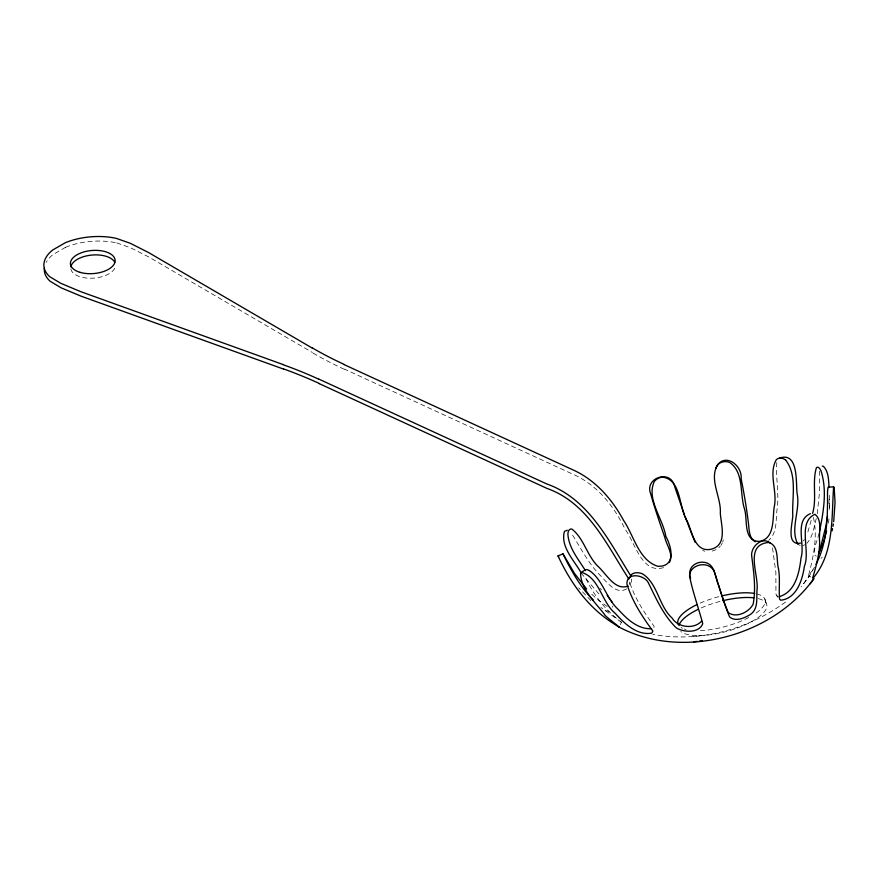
<?xml version="1.0" encoding="UTF-8"?>
<svg xmlns="http://www.w3.org/2000/svg" width="879" height="879" viewBox="0 0 879 879"><rect width="100%" height="100%" fill="white"/><g stroke="black" fill="none" stroke-linecap="round" stroke-linejoin="round"><path stroke-width="0.66" stroke-dasharray="4.39 3.3" d="M829.556 495.327L829.567 510.534M631.551 579.008L631.507 581.502L629.298 585.777M829.567 509.512L829.743 502.447M629.364 584.623L629.485 581.986M828.853 503.7L829.15 497.36M819.591 471.1L819.58 491.295L817.261 513.71M828.425 523.192L829.007 518.654M653.91 627.452L654.119 626.287C644.098 612.399 634.319 597.599 629.276 580.953M776.816 462.552C775.63 477.396 779.047 492.482 777.333 507.447C775.421 518.302 777.992 532.322 768.74 540.299M816.283 518.533C813.965 526.939 813.064 536.608 806.9 543.277M722.736 542.134L723.296 539.882M811.174 520.335L807.691 532.63M819.052 533.223C817.459 540.464 813.317 547.826 814.723 555.396L816.338 556.088M721.121 545.178L722.197 543.145M620.244 624.65L621.497 622.321L620.025 621.046M814.459 567.208L809.526 575.613L801.066 586.864M612.278 607.18L612.971 605.972M812.976 569.812L808.559 575.426C813.514 556.429 818.096 535.597 813.031 515.962M803.747 583.711L809.526 575.613M718.846 547.738L720.362 546.035M803.263 540.871L804.527 539.453M821.03 558.297L822.162 557.352M785.54 602.038C748.106 629.551 698.739 642.967 652.756 634.374M626.694 588.875C615.838 595.248 606.598 581.557 599.885 575.053C587.864 562.582 580.129 546.958 570.954 532.531M65.584 247.307L52.916 254.624A48.993 25.282 -4.8 0 0 46.202 262.36M712.188 551.067L716.077 549.672M802.648 545.573L804.779 544.815M663.535 567.603C641.78 574.394 634.924 542.2 625.178 529.367C613.992 505.941 596.544 484.153 572.108 473.847L344.48 369.125M609.389 611.268L604.104 610.619M698.794 635.847L701.53 635.539M693.278 636.495L696.542 636.121M116.709 242.89L130.685 247.823L148.881 257.031L312.364 352.457M621.497 622.321L600.895 607.389M702.717 550.463L704.804 551.254M797.956 544.387L800.176 545.398M607.213 606.521L597.149 599.28L590.292 592.831M808.559 575.426L810.746 576.899M772.509 547.859L775.871 572.284L775.948 594.193L777.618 596.445M616.399 618.179C602.544 606.884 591.853 591.93 584.59 575.668M590.908 600.61L578.668 587.831M598.907 593.918L582.019 574.163M599.885 588.161L601.533 589.809M776.52 595.61L778.069 597.456M764.818 598.973L766.422 603.708M756.852 593.929A45.214 15.251 -15.3 0 1 753.907 614.52M748.765 617.497A45.214 15.251 -15.3 0 1 700.145 630.628M686.158 629.54A45.214 15.251 -15.3 0 1 684.192 628.957M682.467 628.265A45.214 15.251 -15.3 0 1 680.994 627.474M700.102 603.148A45.214 15.251 -15.3 0 1 719.132 596.577M758.401 598.621A45.51 15.35 -15.3 0 1 742.799 625.859A45.51 15.35 -15.3 0 1 680.84 631.474M701.288 607.905A45.51 15.35 -15.3 0 1 721.615 600.994M65.562 247.318A48.993 25.282 -4.8 0 1 116.676 242.912M114.742 268.271A22.425 11.57 -4.8 0 1 91.152 278.236A22.425 11.57 -4.8 0 1 70.869 268.908M344.26 369.257A455.3 235.111 -4.8 0 1 312.144 352.567"/><path stroke-width="1.32" d="M818.953 553.803L825.645 527.191L827.557 516.204M833.699 521.632L835.05 502.458L834.193 487.9L833.611 486.812L828.348 487.186M812.592 513.38C817.041 498.525 811.976 482.175 816.393 467.738A11.867 4.12 82.2 0 1 820.942 470.639C827.227 490.032 823.612 511.413 819.602 530.949M832.094 530.872L832.523 528.576M832.962 526.279L833.391 523.983M826.579 531.191L823.37 542.585L818.624 553.539M629.287 578.426L631.572 574.437A11.867 8.34 30.2 0 1 642.329 573.745C657.888 583.359 658.558 605.774 672.094 618.069C678.006 627.76 694.256 629.485 701.695 621.046M833.611 486.812C831.446 517.709 834.391 553.122 812.932 578.371L812.723 577.899C816.031 566.263 819.536 554.495 819.657 542.233C818.481 533.454 822.821 520.478 814.976 514.281C796.901 522.522 810.823 550.968 804.406 566.131C802.571 579.624 796.638 598.698 780.739 600.203L779.618 599.302C778.618 589.413 780.277 578.986 778.53 568.955C776.091 560.439 779.453 545.705 768.729 542.442C743.579 544.738 759.302 575.24 756.962 590.49C756.489 598.852 758.368 609.806 749.798 614.817C744.084 618.19 735.459 622.013 729.636 616.97C725.142 606.675 722.044 595.808 718.528 585.139C715.11 577.338 715.341 564.768 705.189 562.472A11.867 9.911 -8.7 0 0 693.212 565.472C689.433 568.68 688.905 574.02 690.608 578.437M715.638 468.551C722.835 451.301 742.48 464.079 741.173 478.923C744.183 493.866 746.689 508.908 748.534 524.038C749.249 530.279 749.051 538.223 755.292 541.816M589.402 570.559A11.877 4.648 49.8 0 0 584.59 570.251L580.569 573.031C580.536 588.82 595.182 602.401 604.499 614.377C603.499 615.454 630.353 634.88 613.641 623.596C588.183 607.763 570.449 582.7 558 555.891L563.032 553.869L574.492 573.438L586.678 589.051M815.987 564.296C827.71 541.958 827.622 516.38 827.513 491.844A11.867 1.066 -89.1 0 1 828.633 487.318M669.315 562.571C673.874 554.253 666.645 545.617 664.843 537.552C659.81 522.961 654.745 508.348 650.57 493.471C644.582 478.066 669.985 469.133 674.259 485.428M810.207 583.799L813.954 578.536C772.74 636.429 682.137 660.755 618.739 626.903M628.177 586.051C615.234 590.952 606.598 574.383 598.676 566.999C587.128 556.352 584.052 538.344 571.822 529.037A11.867 5.439 69.3 0 0 567.889 534.058C568.691 547.903 578.404 559.264 585.414 570.592M779.75 458.036C798.758 451.542 795.792 483 797.077 493.328C800.736 510.04 789.584 529.202 797.956 544.387M580.569 573.031L581.766 572.427C599.731 578.129 601.5 602.269 615.388 613.509C624.551 623.596 636.879 635.671 651.768 633.155L652.877 631.078C642.307 616.739 632.221 601.324 626.936 584.052C626.32 571.844 644.098 574.624 648.295 582.667C656.119 598.599 663.458 615.443 676.434 627.991C684.06 632.495 699.036 633.352 702.739 623.716C698.563 607.752 692.729 592.171 689.543 575.965C689.938 564.461 707.32 560.593 713.33 569.999M800.648 543.09C785.782 546.079 792.506 523.532 792.781 515.731C791.869 497.635 797.539 475.297 785.639 460.025M779.08 596.698C795.627 592.039 799.319 572.471 801.055 557.747C805.318 544.562 794.034 520.434 810.394 513.655M699.376 641.121L702.31 640.791M693.696 641.78L697.19 641.384M567.318 530.246L564.461 531.323C560.077 546.76 574.372 560.538 581.294 573.119M651.581 628.727C637.758 629.386 626.87 619.014 618.289 609.477C606.07 598.423 603.049 579.997 589.413 570.581M822.294 466.046L823.502 466.386C828.666 471.803 828.567 480.121 829.04 487.131M283.17 364.565L80.703 291.641L60.904 283.368L49.806 276.764A48.993 25.282 -4.8 0 1 52.542 250.086L65.211 242.78A48.993 25.282 -4.8 0 1 116.303 238.374L130.312 243.296L148.496 252.504L311.979 347.93M283.554 369.092L81.077 296.168L61.277 287.894L50.191 281.302A48.993 25.282 -4.8 0 1 44.335 268.205M344.107 364.598L571.735 469.32C594.698 479.176 611.905 498.832 623.607 520.445C633.913 535.564 638.67 560.264 657.844 566.307C676.347 566.867 671.71 546.815 665.81 536.366C663.074 518.83 645.944 498.701 654.405 481.362A11.877 11.636 -74 0 1 662.777 477.165C682.005 479.868 678.478 508.403 687.422 521.456C692.169 532.147 695.003 553.089 711.397 549.144C727.702 544.914 721.121 525.049 720.308 513.204C721.461 497.261 708.309 478.692 718 464.387A11.867 11.295 56.8 0 1 729.702 462.497C744.216 472.309 739.635 494.284 744.579 509.26C747.776 519.687 742.942 540.926 758.94 541.409C774.795 539.266 772.542 519.028 774.124 507.359C777.915 491.8 768.015 473.396 776.465 459.475A11.867 8.581 73.6 0 1 785.639 460.036M318.923 379.135L546.551 483.857C588.754 498.679 608.861 541.024 631.012 576.217M319.308 383.662L546.925 488.383C588.183 502.942 606.829 545.035 628.881 579.063M558 555.891L558.78 556.923M770.246 543.09C761.774 535.805 749.809 547.617 751.82 557.011C753.797 572.625 756.072 588.655 753.127 604.291C748.787 612.256 736.47 618.376 728.35 612.707C722.307 598.907 718.55 584.216 713.671 569.977M593.512 600.335C580.195 587.062 571.13 570.416 562.846 553.726M607.224 595.446L612.322 602.423M695.157 542.398L690.268 530.191M687.62 523.258L689.828 529.059M684.983 516.16L687.18 522.093M684.543 514.973L679.819 501.568M674.698 486.669L679.39 500.338M678.192 624.486A45.214 15.251 -15.3 0 1 697.102 604.543M721.483 595.995A45.214 15.251 -15.3 0 1 754.654 593.457M283.027 364.664A455.3 234.847 -4.8 0 1 318.791 379.212M344.315 364.477A455.3 234.803 -4.8 0 1 312.188 347.831M678.94 625.628A45.51 15.35 -15.3 0 1 698.256 609.301M722.802 600.709A45.51 15.35 -15.3 0 1 753.764 597.808M70.88 266.886A22.425 11.57 -4.8 0 1 91.262 255.119A22.425 11.57 -4.8 0 1 114.775 262.261M283.719 368.971A455.311 235.089 -4.8 0 1 319.484 383.563M79.901 272.303A22.425 11.57 -4.8 0 0 115.05 261.711A22.425 11.57 -4.8 0 0 83.373 252.086A22.425 11.57 -4.8 0 0 79.901 272.303"/></g></svg>
